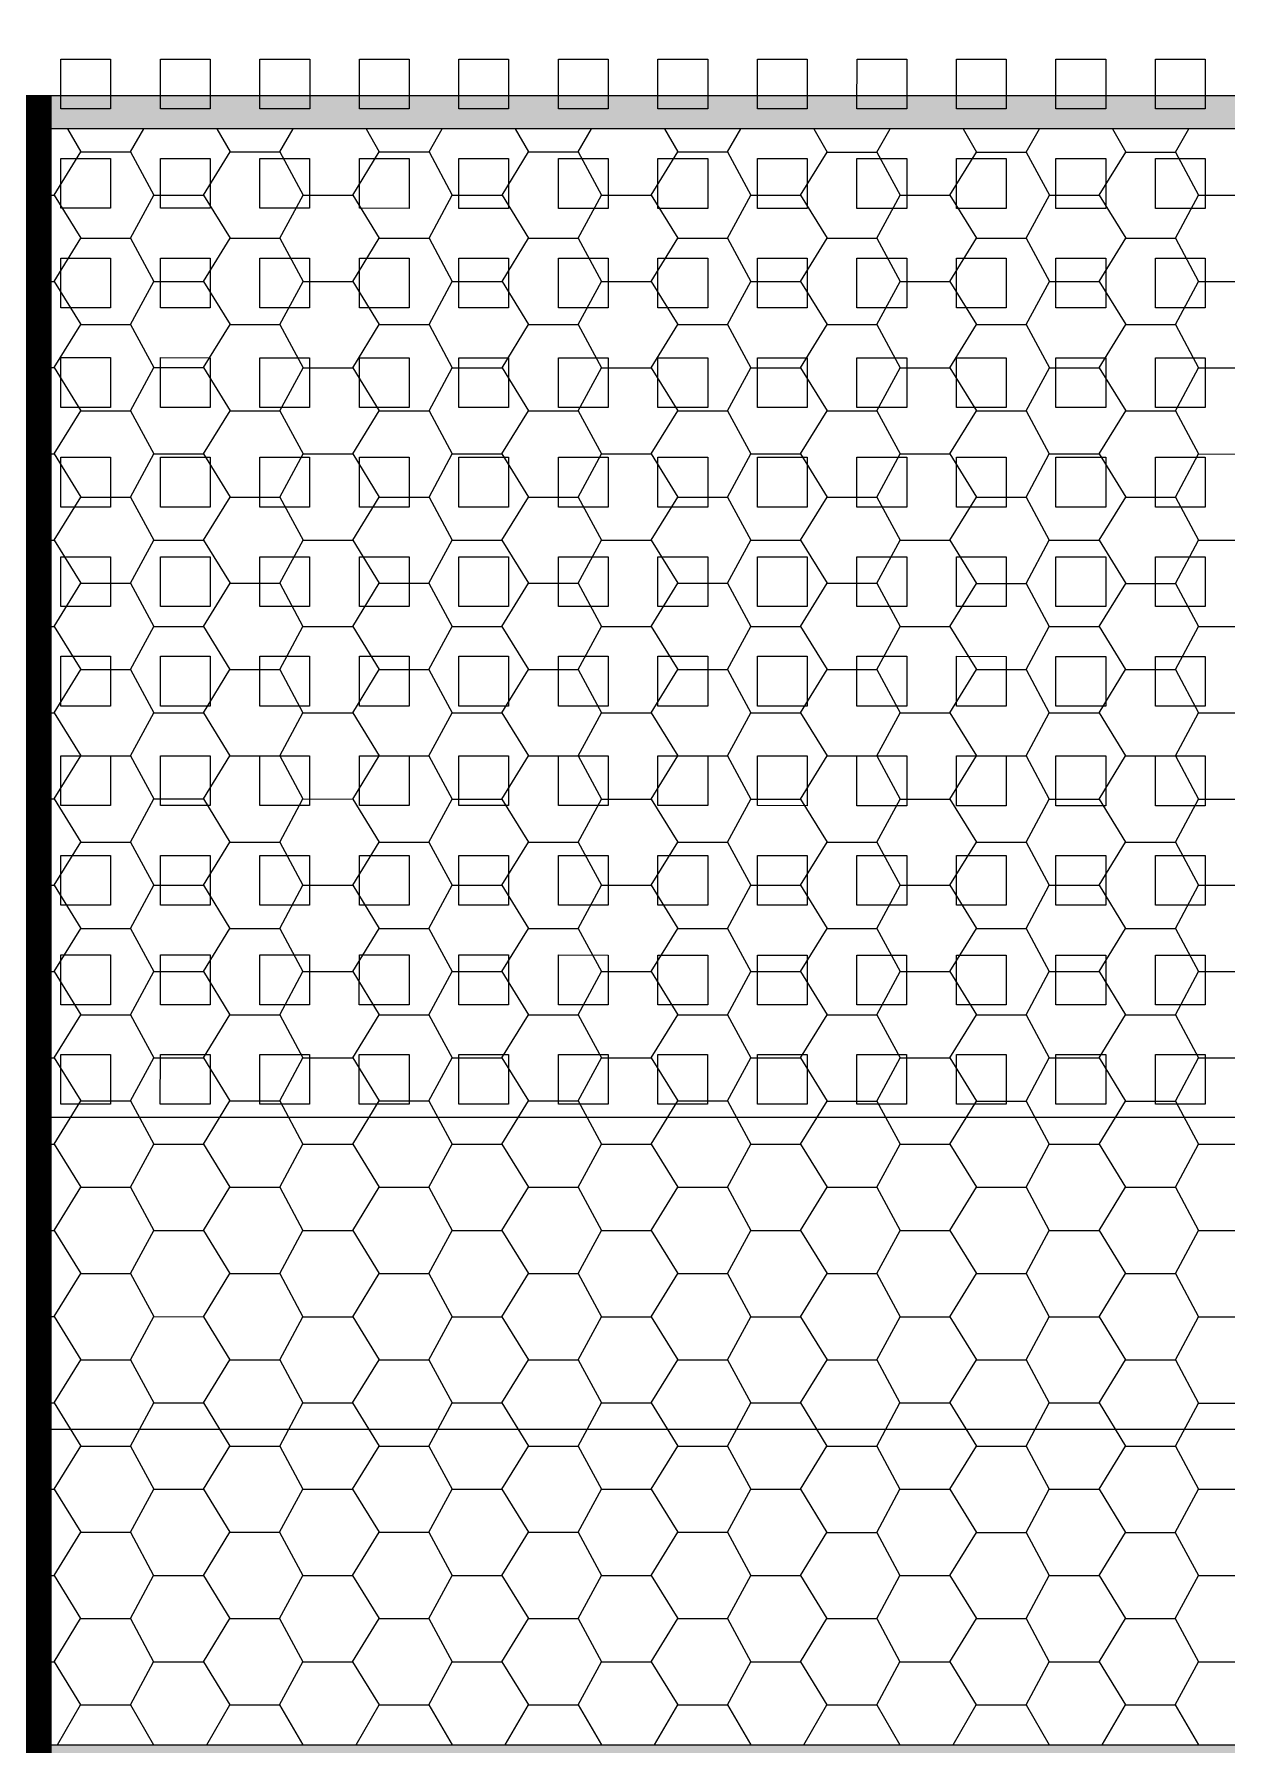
# Model space of a CAD drawing. Extents: x 3377 to 3790, y 1673 to 1846.
# Drawn here: x 3529.813 to 3531.335, y 1752.105 to 1754.286 of the extents above; entities that cross this region are included whole.
import ezdxf

# ---------------------------------------------------------------- set-up
doc = ezdxf.new("R2010")
doc.units = 0
doc.header["$LTSCALE"] = 2
doc.layers.add('PDF7_0', color=7, linetype='Continuous', true_color=0xc6c6c6)
doc.layers.add('PDF7_04-DETALHE', color=7, linetype='Continuous', true_color=0xc6c6c6)

msp = doc.modelspace()

# ---------------------------------------------------------------- linework, layer by layer
at = {"layer": 'PDF7_0', "color": 7, "lineweight": 0}
msp.add_lwpolyline([(3535.3864, 1752.8449), (3535.4118, 1752.8576, 0.281721), (3525.3159, 1759.0363, 0.281573), (3515.2191, 1752.859), (3515.2488, 1752.8463, -0.281585), (3525.3159, 1759.0067, -0.281456)], format="xyb", close=True, dxfattribs=at)
for points in [[(3535.1368, 1753.0988, 0.27384), (3525.3159, 1758.9051, 0.27384), (3515.4942, 1753.1002), (3515.8454, 1752.9055, -0.273455), (3525.3159, 1758.5073, -0.273821), (3534.7856, 1752.9042), (3534.739, 1752.9889), (3535.0902, 1753.1877), (3535.1368, 1753.0988), (3535.2129, 1752.9042), (3534.6713, 1752.9042, 0.272283), (3525.3158, 1758.4058, 0.272651), (3515.9597, 1752.9055), (3515.8454, 1752.9055), (3515.4434, 1752.9055)], [(3535.086, 1753.1158, 0.272189), (3525.3159, 1758.8713, 0.272189), (3515.545, 1753.1171), (3515.8285, 1752.9563, -0.272462), (3525.3159, 1758.5454), (3525.3159, 1758.8713), (3525.3159, 1758.5454, -0.272294), (3534.8025, 1752.955)]]:
    msp.add_lwpolyline(points, format="xyb", dxfattribs=at)
at = {"layer": 'PDF7_0', "color": 9, "lineweight": 0, "true_color": 0xc1c1c1, "const_width": 0.0423}
msp.add_lwpolyline([(3529.8136, 1754.2079), (3529.8135, 1752.1048), (3529.8134, 1750.006)], dxfattribs=at)
at = {"layer": 'PDF7_0', "color": 7, "lineweight": 0}
for points in [[(3529.7925, 1754.2079), (3529.8348, 1754.2079), (3529.8347, 1752.1048), (3529.7923, 1752.1048), (3529.7925, 1754.1655)], [(3532.0224, 1752.9044), (3528.7641, 1752.9046), (3528.7642, 1754.1656)], [(3532.0224, 1752.5066), (3528.7641, 1752.5069), (3528.7641, 1752.1049)]]:
    msp.add_lwpolyline(points, dxfattribs=at)
for points in [[(3532.0225, 1754.2077), (3532.0225, 1754.1654), (3529.8348, 1754.1655), (3529.8348, 1754.2079)], [(3529.7923, 1752.1048), (3529.8347, 1752.1048), (3529.8345, 1750.006), (3529.7922, 1750.006)], [(3529.8345, 1750.006), (3529.8347, 1752.1048)], [(3532.0223, 1752.1047), (3532.0223, 1752.0666), (3529.8347, 1752.0667), (3529.8347, 1752.1048)]]:
    msp.add_lwpolyline(points, close=True, dxfattribs=at)
at = {"layer": 'PDF7_0', "lineweight": 0}
for points in [[(3529.8559, 1754.1655), (3529.8729, 1754.1359), (3529.9363, 1754.1359), (3529.9533, 1754.1655)], [(3530.0464, 1754.1655), (3530.0633, 1754.1359), (3530.1268, 1754.1359), (3530.1437, 1754.1655)], [(3530.2368, 1754.1655), (3530.2537, 1754.1359), (3530.3172, 1754.1359), (3530.3341, 1754.1655)], [(3530.4272, 1754.1655), (3530.4441, 1754.1359), (3530.5076, 1754.1359), (3530.5245, 1754.1655)], [(3530.6176, 1754.1655), (3530.6345, 1754.1359), (3530.698, 1754.1359), (3530.7149, 1754.1655)], [(3530.808, 1754.1655), (3530.825, 1754.1358), (3530.8884, 1754.1358), (3530.9054, 1754.1655)], [(3530.9985, 1754.1655), (3531.0154, 1754.1358), (3531.0788, 1754.1358), (3531.0958, 1754.1655)], [(3531.1889, 1754.1654), (3531.2058, 1754.1358), (3531.2693, 1754.1358), (3531.2862, 1754.1654)], [(3529.839, 1754.0809), (3529.8729, 1754.1359)], [(3529.9363, 1754.1359), (3529.966, 1754.0809), (3530.0294, 1754.0809), (3530.0633, 1754.1359)], [(3530.1268, 1754.1359), (3530.1564, 1754.0809), (3530.2199, 1754.0809), (3530.2537, 1754.1359)], [(3530.3172, 1754.1359), (3530.3468, 1754.0809), (3530.4103, 1754.0809), (3530.4441, 1754.1359)], [(3530.5076, 1754.1359), (3530.5372, 1754.0809), (3530.6007, 1754.0809), (3530.6345, 1754.1359)], [(3530.698, 1754.1359), (3530.7276, 1754.0808), (3530.7911, 1754.0808), (3530.825, 1754.1358)], [(3530.8884, 1754.1358), (3530.918, 1754.0808), (3530.9815, 1754.0808), (3531.0154, 1754.1358)], [(3531.0788, 1754.1358), (3531.1085, 1754.0808), (3531.1719, 1754.0808), (3531.2058, 1754.1358)], [(3531.2693, 1754.1358), (3531.2989, 1754.0808), (3531.3624, 1754.0808), (3531.3962, 1754.1358)], [(3529.8348, 1754.0809), (3529.839, 1754.0809), (3529.8729, 1754.0259), (3529.9363, 1754.0259), (3529.966, 1754.0809)], [(3530.0294, 1754.0809), (3530.0633, 1754.0259), (3530.1268, 1754.0259), (3530.1564, 1754.0809)], [(3530.2199, 1754.0809), (3530.2537, 1754.0259), (3530.3172, 1754.0259), (3530.3468, 1754.0809)], [(3530.4103, 1754.0809), (3530.4441, 1754.0259), (3530.5076, 1754.0259), (3530.5372, 1754.0809)], [(3530.6007, 1754.0809), (3530.6345, 1754.0258), (3530.698, 1754.0258), (3530.7276, 1754.0808)], [(3530.7911, 1754.0808), (3530.825, 1754.0258), (3530.8884, 1754.0258), (3530.918, 1754.0808)], [(3530.9815, 1754.0808), (3531.0154, 1754.0258), (3531.0788, 1754.0258), (3531.1085, 1754.0808)], [(3531.1719, 1754.0808), (3531.2058, 1754.0258), (3531.2693, 1754.0258), (3531.2989, 1754.0808)], [(3529.839, 1753.9709), (3529.8729, 1754.0259)], [(3529.9363, 1754.0259), (3529.966, 1753.9709), (3530.0294, 1753.9709), (3530.0633, 1754.0259)], [(3530.1268, 1754.0259), (3530.1564, 1753.9709), (3530.2198, 1753.9709), (3530.2537, 1754.0259)], [(3530.3172, 1754.0259), (3530.3468, 1753.9709), (3530.4103, 1753.9708), (3530.4441, 1754.0259)], [(3530.5076, 1754.0259), (3530.5372, 1753.9708), (3530.6007, 1753.9708), (3530.6345, 1754.0258)], [(3530.698, 1754.0258), (3530.7276, 1753.9708), (3530.7911, 1753.9708), (3530.825, 1754.0258)], [(3530.8884, 1754.0258), (3530.918, 1753.9708), (3530.9815, 1753.9708), (3531.0154, 1754.0258)], [(3531.0788, 1754.0258), (3531.1085, 1753.9708), (3531.1719, 1753.9708), (3531.2058, 1754.0258)], [(3531.2693, 1754.0258), (3531.2989, 1753.9708), (3531.3623, 1753.9708), (3531.3962, 1754.0258)], [(3529.8348, 1753.9709), (3529.839, 1753.9709), (3529.8729, 1753.9159), (3529.9363, 1753.9159), (3529.966, 1753.9709)], [(3530.0294, 1753.9709), (3530.0633, 1753.9159), (3530.1267, 1753.9159), (3530.1564, 1753.9709)], [(3530.2198, 1753.9709), (3530.2537, 1753.9158), (3530.3172, 1753.9158), (3530.3468, 1753.9709)], [(3530.4103, 1753.9708), (3530.4441, 1753.9158), (3530.5076, 1753.9158), (3530.5372, 1753.9708)], [(3530.6007, 1753.9708), (3530.6345, 1753.9158), (3530.698, 1753.9158), (3530.7276, 1753.9708)], [(3530.7911, 1753.9708), (3530.8249, 1753.9158), (3530.8884, 1753.9158), (3530.918, 1753.9708)], [(3530.9815, 1753.9708), (3531.0154, 1753.9158), (3531.0788, 1753.9158), (3531.1085, 1753.9708)], [(3531.1719, 1753.9708), (3531.2058, 1753.9158), (3531.2693, 1753.9158), (3531.2989, 1753.9708)], [(3529.839, 1753.8609), (3529.8729, 1753.9159)], [(3529.9363, 1753.9159), (3529.9659, 1753.8609), (3530.0294, 1753.8609), (3530.0633, 1753.9159)], [(3530.1267, 1753.9159), (3530.1564, 1753.8608), (3530.2198, 1753.8608), (3530.2537, 1753.9158)], [(3530.3172, 1753.9158), (3530.3468, 1753.8608), (3530.4103, 1753.8608), (3530.4441, 1753.9158)], [(3530.5076, 1753.9158), (3530.5372, 1753.8608), (3530.6007, 1753.8608), (3530.6345, 1753.9158)], [(3530.698, 1753.9158), (3530.7276, 1753.8608), (3530.7911, 1753.8608), (3530.8249, 1753.9158)], [(3530.8884, 1753.9158), (3530.918, 1753.8608), (3530.9815, 1753.8608), (3531.0154, 1753.9158)], [(3531.0788, 1753.9158), (3531.1085, 1753.8608), (3531.1719, 1753.8608), (3531.2058, 1753.9158)], [(3531.2693, 1753.9158), (3531.2989, 1753.8608), (3531.3623, 1753.8608), (3531.3962, 1753.9158)], [(3529.8348, 1753.8609), (3529.839, 1753.8609), (3529.8729, 1753.8059), (3529.9363, 1753.8059), (3529.9659, 1753.8609)], [(3530.0294, 1753.8609), (3530.0633, 1753.8058), (3530.1267, 1753.8058), (3530.1564, 1753.8608)], [(3530.2198, 1753.8608), (3530.2537, 1753.8058), (3530.3172, 1753.8058), (3530.3468, 1753.8608)], [(3530.4103, 1753.8608), (3530.4441, 1753.8058), (3530.5076, 1753.8058), (3530.5372, 1753.8608)], [(3530.6007, 1753.8608), (3530.6345, 1753.8058), (3530.698, 1753.8058), (3530.7276, 1753.8608)], [(3530.7911, 1753.8608), (3530.8249, 1753.8058), (3530.8884, 1753.8058), (3530.918, 1753.8608)], [(3530.9815, 1753.8608), (3531.0154, 1753.8058), (3531.0788, 1753.8058), (3531.1085, 1753.8608)], [(3531.1719, 1753.8608), (3531.2058, 1753.8058), (3531.2692, 1753.8058), (3531.2989, 1753.8608)], [(3529.839, 1753.7508), (3529.8729, 1753.8059)], [(3529.9363, 1753.8059), (3529.9659, 1753.7508), (3530.0294, 1753.7508), (3530.0633, 1753.8058)], [(3530.1267, 1753.8058), (3530.1564, 1753.7508), (3530.2198, 1753.7508), (3530.2537, 1753.8058)], [(3530.3172, 1753.8058), (3530.3468, 1753.7508), (3530.4102, 1753.7508), (3530.4441, 1753.8058)], [(3530.5076, 1753.8058), (3530.5372, 1753.7508), (3530.6007, 1753.7508), (3530.6345, 1753.8058)], [(3530.698, 1753.8058), (3530.7276, 1753.7508), (3530.7911, 1753.7508), (3530.8249, 1753.8058)], [(3530.8884, 1753.8058), (3530.918, 1753.7508), (3530.9815, 1753.7508), (3531.0154, 1753.8058)], [(3531.0788, 1753.8058), (3531.1084, 1753.7508), (3531.1719, 1753.7508), (3531.2058, 1753.8058)], [(3531.2692, 1753.8058), (3531.2989, 1753.7508), (3531.3623, 1753.7507), (3531.3962, 1753.8058)], [(3529.8348, 1753.7508), (3529.839, 1753.7508), (3529.8728, 1753.6958), (3529.9363, 1753.6958), (3529.9659, 1753.7508)], [(3530.0294, 1753.7508), (3530.0633, 1753.6958), (3530.1267, 1753.6958), (3530.1564, 1753.7508)], [(3530.2198, 1753.7508), (3530.2537, 1753.6958), (3530.3172, 1753.6958), (3530.3468, 1753.7508)], [(3530.4102, 1753.7508), (3530.4441, 1753.6958), (3530.5076, 1753.6958), (3530.5372, 1753.7508)], [(3530.6007, 1753.7508), (3530.6345, 1753.6958), (3530.698, 1753.6958), (3530.7276, 1753.7508)], [(3530.7911, 1753.7508), (3530.8249, 1753.6958), (3530.8884, 1753.6958), (3530.918, 1753.7508)], [(3530.9815, 1753.7508), (3531.0153, 1753.6958), (3531.0788, 1753.6958), (3531.1084, 1753.7508)], [(3531.1719, 1753.7508), (3531.2058, 1753.6957), (3531.2692, 1753.6957), (3531.2989, 1753.7508)], [(3529.839, 1753.6408), (3529.8728, 1753.6958)], [(3529.9363, 1753.6958), (3529.9659, 1753.6408), (3530.0294, 1753.6408), (3530.0633, 1753.6958)], [(3530.1267, 1753.6958), (3530.1564, 1753.6408), (3530.2198, 1753.6408), (3530.2537, 1753.6958)], [(3530.3172, 1753.6958), (3530.3468, 1753.6408), (3530.4102, 1753.6408), (3530.4441, 1753.6958)], [(3530.5076, 1753.6958), (3530.5372, 1753.6408), (3530.6007, 1753.6408), (3530.6345, 1753.6958)], [(3530.698, 1753.6958), (3530.7276, 1753.6408), (3530.7911, 1753.6408), (3530.8249, 1753.6958)], [(3530.8884, 1753.6958), (3530.918, 1753.6408), (3530.9815, 1753.6408), (3531.0153, 1753.6958)], [(3531.0788, 1753.6958), (3531.1084, 1753.6407), (3531.1719, 1753.6407), (3531.2058, 1753.6957)], [(3531.2692, 1753.6957), (3531.2989, 1753.6407), (3531.3623, 1753.6407), (3531.3962, 1753.6957)], [(3529.8348, 1753.6408), (3529.839, 1753.6408), (3529.8728, 1753.5858), (3529.9363, 1753.5858), (3529.9659, 1753.6408)], [(3530.0294, 1753.6408), (3530.0633, 1753.5858), (3530.1267, 1753.5858), (3530.1564, 1753.6408)], [(3530.2198, 1753.6408), (3530.2537, 1753.5858), (3530.3171, 1753.5858), (3530.3468, 1753.6408)], [(3530.4102, 1753.6408), (3530.4441, 1753.5858), (3530.5076, 1753.5858), (3530.5372, 1753.6408)], [(3530.6007, 1753.6408), (3530.6345, 1753.5858), (3530.698, 1753.5858), (3530.7276, 1753.6408)], [(3530.7911, 1753.6408), (3530.8249, 1753.5858), (3530.8884, 1753.5858), (3530.918, 1753.6408)], [(3530.9815, 1753.6408), (3531.0153, 1753.5857), (3531.0788, 1753.5857), (3531.1084, 1753.6407)], [(3531.1719, 1753.6407), (3531.2058, 1753.5857), (3531.2692, 1753.5857), (3531.2989, 1753.6407)], [(3529.839, 1753.5308), (3529.8728, 1753.5858)], [(3529.9363, 1753.5858), (3529.9659, 1753.5308), (3530.0294, 1753.5308), (3530.0633, 1753.5858)], [(3530.1267, 1753.5858), (3530.1563, 1753.5308), (3530.2198, 1753.5308), (3530.2537, 1753.5858)], [(3530.3171, 1753.5858), (3530.3468, 1753.5308), (3530.4102, 1753.5308), (3530.4441, 1753.5858)], [(3530.5076, 1753.5858), (3530.5372, 1753.5308), (3530.6006, 1753.5308), (3530.6345, 1753.5858)], [(3530.698, 1753.5858), (3530.7276, 1753.5308), (3530.7911, 1753.5307), (3530.8249, 1753.5858)], [(3530.8884, 1753.5858), (3530.918, 1753.5307), (3530.9815, 1753.5307), (3531.0153, 1753.5857)], [(3531.0788, 1753.5857), (3531.1084, 1753.5307), (3531.1719, 1753.5307), (3531.2058, 1753.5857)], [(3531.2692, 1753.5857), (3531.2988, 1753.5307), (3531.3623, 1753.5307), (3531.3962, 1753.5857)], [(3529.8348, 1753.5308), (3529.839, 1753.5308), (3529.8728, 1753.4758), (3529.9363, 1753.4758), (3529.9659, 1753.5308)], [(3530.0294, 1753.5308), (3530.0632, 1753.4758), (3530.1267, 1753.4758), (3530.1563, 1753.5308)], [(3530.2198, 1753.5308), (3530.2537, 1753.4758), (3530.3171, 1753.4758), (3530.3468, 1753.5308)], [(3530.4102, 1753.5308), (3530.4441, 1753.4758), (3530.5076, 1753.4758), (3530.5372, 1753.5308)], [(3530.6006, 1753.5308), (3530.6345, 1753.4757), (3530.698, 1753.4757), (3530.7276, 1753.5308)], [(3530.7911, 1753.5307), (3530.8249, 1753.4757), (3530.8884, 1753.4757), (3530.918, 1753.5307)], [(3530.9815, 1753.5307), (3531.0153, 1753.4757), (3531.0788, 1753.4757), (3531.1084, 1753.5307)], [(3531.1719, 1753.5307), (3531.2057, 1753.4757), (3531.2692, 1753.4757), (3531.2988, 1753.5307)], [(3529.839, 1753.4208), (3529.8728, 1753.4758)], [(3529.9363, 1753.4758), (3529.9659, 1753.4208), (3530.0294, 1753.4208), (3530.0632, 1753.4758)], [(3530.1267, 1753.4758), (3530.1563, 1753.4208), (3530.2198, 1753.4208), (3530.2537, 1753.4758)], [(3530.3171, 1753.4758), (3530.3468, 1753.4208), (3530.4102, 1753.4208), (3530.4441, 1753.4758)], [(3530.5076, 1753.4758), (3530.5372, 1753.4207), (3530.6006, 1753.4207), (3530.6345, 1753.4757)], [(3530.698, 1753.4757), (3530.7276, 1753.4207), (3530.7911, 1753.4207), (3530.8249, 1753.4757)], [(3530.8884, 1753.4757), (3530.918, 1753.4207), (3530.9815, 1753.4207), (3531.0153, 1753.4757)], [(3531.0788, 1753.4757), (3531.1084, 1753.4207), (3531.1719, 1753.4207), (3531.2057, 1753.4757)], [(3531.2692, 1753.4757), (3531.2988, 1753.4207), (3531.3623, 1753.4207), (3531.3962, 1753.4757)], [(3529.8347, 1753.4208), (3529.839, 1753.4208), (3529.8728, 1753.3658), (3529.9363, 1753.3658), (3529.9659, 1753.4208)], [(3530.0294, 1753.4208), (3530.0632, 1753.3658), (3530.1267, 1753.3658), (3530.1563, 1753.4208)], [(3530.2198, 1753.4208), (3530.2537, 1753.3658), (3530.3171, 1753.3658), (3530.3468, 1753.4208)], [(3530.4102, 1753.4208), (3530.4441, 1753.3657), (3530.5075, 1753.3657), (3530.5372, 1753.4207)], [(3530.6006, 1753.4207), (3530.6345, 1753.3657), (3530.698, 1753.3657), (3530.7276, 1753.4207)], [(3530.7911, 1753.4207), (3530.8249, 1753.3657), (3530.8884, 1753.3657), (3530.918, 1753.4207)], [(3530.9815, 1753.4207), (3531.0153, 1753.3657), (3531.0788, 1753.3657), (3531.1084, 1753.4207)], [(3531.1719, 1753.4207), (3531.2057, 1753.3657), (3531.2692, 1753.3657), (3531.2988, 1753.4207)], [(3529.839, 1753.3108), (3529.8728, 1753.3658)], [(3529.9363, 1753.3658), (3529.9659, 1753.3108), (3530.0294, 1753.3108), (3530.0632, 1753.3658)], [(3530.1267, 1753.3658), (3530.1563, 1753.3108), (3530.2198, 1753.3107), (3530.2537, 1753.3658)], [(3530.3171, 1753.3658), (3530.3467, 1753.3107), (3530.4102, 1753.3107), (3530.4441, 1753.3657)], [(3530.5075, 1753.3657), (3530.5372, 1753.3107), (3530.6006, 1753.3107), (3530.6345, 1753.3657)], [(3530.698, 1753.3657), (3530.7276, 1753.3107), (3530.7911, 1753.3107), (3530.8249, 1753.3657)], [(3530.8884, 1753.3657), (3530.918, 1753.3107), (3530.9815, 1753.3107), (3531.0153, 1753.3657)], [(3531.0788, 1753.3657), (3531.1084, 1753.3107), (3531.1719, 1753.3107), (3531.2057, 1753.3657)], [(3531.2692, 1753.3657), (3531.2988, 1753.3107), (3531.3623, 1753.3107), (3531.3962, 1753.3657)], [(3529.8347, 1753.3108), (3529.839, 1753.3108), (3529.8728, 1753.2558), (3529.9363, 1753.2558), (3529.9659, 1753.3108)], [(3530.0294, 1753.3108), (3530.0632, 1753.2557), (3530.1267, 1753.2557), (3530.1563, 1753.3108)], [(3530.2198, 1753.3107), (3530.2536, 1753.2557), (3530.3171, 1753.2557), (3530.3467, 1753.3107)], [(3530.4102, 1753.3107), (3530.4441, 1753.2557), (3530.5075, 1753.2557), (3530.5372, 1753.3107)], [(3530.6006, 1753.3107), (3530.6345, 1753.2557), (3530.698, 1753.2557), (3530.7276, 1753.3107)], [(3530.7911, 1753.3107), (3530.8249, 1753.2557), (3530.8884, 1753.2557), (3530.918, 1753.3107)], [(3530.9815, 1753.3107), (3531.0153, 1753.2557), (3531.0788, 1753.2557), (3531.1084, 1753.3107)], [(3531.1719, 1753.3107), (3531.2057, 1753.2557), (3531.2692, 1753.2557), (3531.2988, 1753.3107)], [(3529.839, 1753.2008), (3529.8728, 1753.2558)], [(3529.9363, 1753.2558), (3529.9659, 1753.2007), (3530.0294, 1753.2007), (3530.0632, 1753.2557)], [(3530.1267, 1753.2557), (3530.1563, 1753.2007), (3530.2198, 1753.2007), (3530.2536, 1753.2557)], [(3530.3171, 1753.2557), (3530.3467, 1753.2007), (3530.4102, 1753.2007), (3530.4441, 1753.2557)], [(3530.5075, 1753.2557), (3530.5372, 1753.2007), (3530.6006, 1753.2007), (3530.6345, 1753.2557)], [(3530.698, 1753.2557), (3530.7276, 1753.2007), (3530.791, 1753.2007), (3530.8249, 1753.2557)], [(3530.8884, 1753.2557), (3530.918, 1753.2007), (3530.9815, 1753.2007), (3531.0153, 1753.2557)], [(3531.0788, 1753.2557), (3531.1084, 1753.2007), (3531.1719, 1753.2007), (3531.2057, 1753.2557)], [(3531.2692, 1753.2557), (3531.2988, 1753.2007), (3531.3623, 1753.2007), (3531.3962, 1753.2557)], [(3529.8347, 1753.2008), (3529.839, 1753.2008), (3529.8728, 1753.1457), (3529.9363, 1753.1457), (3529.9659, 1753.2007)], [(3530.0294, 1753.2007), (3530.0632, 1753.1457), (3530.1267, 1753.1457), (3530.1563, 1753.2007)], [(3530.2198, 1753.2007), (3530.2536, 1753.1457), (3530.3171, 1753.1457), (3530.3467, 1753.2007)], [(3530.4102, 1753.2007), (3530.4441, 1753.1457), (3530.5075, 1753.1457), (3530.5372, 1753.2007)], [(3530.6006, 1753.2007), (3530.6345, 1753.1457), (3530.6979, 1753.1457), (3530.7276, 1753.2007)], [(3530.791, 1753.2007), (3530.8249, 1753.1457), (3530.8884, 1753.1457), (3530.918, 1753.2007)], [(3530.9815, 1753.2007), (3531.0153, 1753.1457), (3531.0788, 1753.1457), (3531.1084, 1753.2007)], [(3531.1719, 1753.2007), (3531.2057, 1753.1457), (3531.2692, 1753.1457), (3531.2988, 1753.2007)], [(3529.839, 1753.0907), (3529.8728, 1753.1457)], [(3529.9363, 1753.1457), (3529.9659, 1753.0907), (3530.0294, 1753.0907), (3530.0632, 1753.1457)], [(3530.1267, 1753.1457), (3530.1563, 1753.0907), (3530.2198, 1753.0907), (3530.2536, 1753.1457)], [(3530.3171, 1753.1457), (3530.3467, 1753.0907), (3530.4102, 1753.0907), (3530.4441, 1753.1457)], [(3530.5075, 1753.1457), (3530.5371, 1753.0907), (3530.6006, 1753.0907), (3530.6345, 1753.1457)], [(3530.6979, 1753.1457), (3530.7276, 1753.0907), (3530.791, 1753.0907), (3530.8249, 1753.1457)], [(3530.8884, 1753.1457), (3530.918, 1753.0907), (3530.9815, 1753.0907), (3531.0153, 1753.1457)], [(3531.0788, 1753.1457), (3531.1084, 1753.0907), (3531.1719, 1753.0906), (3531.2057, 1753.1457)], [(3531.2692, 1753.1457), (3531.2988, 1753.0906), (3531.3623, 1753.0906), (3531.3961, 1753.1456)], [(3529.8347, 1753.0907), (3529.839, 1753.0907), (3529.8728, 1753.0357), (3529.9363, 1753.0357), (3529.9659, 1753.0907)], [(3530.0294, 1753.0907), (3530.0632, 1753.0357), (3530.1267, 1753.0357), (3530.1563, 1753.0907)], [(3530.2198, 1753.0907), (3530.2536, 1753.0357), (3530.3171, 1753.0357), (3530.3467, 1753.0907)], [(3530.4102, 1753.0907), (3530.4441, 1753.0357), (3530.5075, 1753.0357), (3530.5371, 1753.0907)], [(3530.6006, 1753.0907), (3530.6345, 1753.0357), (3530.6979, 1753.0357), (3530.7276, 1753.0907)], [(3530.791, 1753.0907), (3530.8249, 1753.0357), (3530.8884, 1753.0357), (3530.918, 1753.0907)], [(3530.9815, 1753.0907), (3531.0153, 1753.0356), (3531.0788, 1753.0356), (3531.1084, 1753.0907)], [(3531.1719, 1753.0906), (3531.2057, 1753.0356), (3531.2692, 1753.0356), (3531.2988, 1753.0906)], [(3529.8389, 1752.9807), (3529.8728, 1753.0357)], [(3529.9363, 1753.0357), (3529.9659, 1752.9807), (3530.0294, 1752.9807), (3530.0632, 1753.0357)], [(3530.1267, 1753.0357), (3530.1563, 1752.9807), (3530.2198, 1752.9807), (3530.2536, 1753.0357)], [(3530.3171, 1753.0357), (3530.3467, 1752.9807), (3530.4102, 1752.9807), (3530.4441, 1753.0357)], [(3530.5075, 1753.0357), (3530.5371, 1752.9807), (3530.6006, 1752.9807), (3530.6345, 1753.0357)], [(3530.6979, 1753.0357), (3530.7276, 1752.9807), (3530.791, 1752.9807), (3530.8249, 1753.0357)], [(3530.8884, 1753.0357), (3530.918, 1752.9806), (3530.9814, 1752.9806), (3531.0153, 1753.0356)], [(3531.0788, 1753.0356), (3531.1084, 1752.9806), (3531.1719, 1752.9806), (3531.2057, 1753.0356)], [(3531.2692, 1753.0356), (3531.2988, 1752.9806), (3531.3623, 1752.9806), (3531.3961, 1753.0356)], [(3529.8347, 1752.9807), (3529.8389, 1752.9807), (3529.8728, 1752.9257), (3529.9363, 1752.9257), (3529.9659, 1752.9807)], [(3530.0294, 1752.9807), (3530.0632, 1752.9257), (3530.1267, 1752.9257), (3530.1563, 1752.9807)], [(3530.2198, 1752.9807), (3530.2536, 1752.9257), (3530.3171, 1752.9257), (3530.3467, 1752.9807)], [(3530.4102, 1752.9807), (3530.444, 1752.9257), (3530.5075, 1752.9257), (3530.5371, 1752.9807)], [(3530.6006, 1752.9807), (3530.6345, 1752.9257), (3530.6979, 1752.9257), (3530.7276, 1752.9807)], [(3530.791, 1752.9807), (3530.8249, 1752.9256), (3530.8884, 1752.9256), (3530.918, 1752.9806)], [(3530.9814, 1752.9806), (3531.0153, 1752.9256), (3531.0788, 1752.9256), (3531.1084, 1752.9806)], [(3531.1719, 1752.9806), (3531.2057, 1752.9256), (3531.2692, 1752.9256), (3531.2988, 1752.9806)], [(3529.8389, 1752.8707), (3529.8728, 1752.9257)], [(3529.9363, 1752.9257), (3529.9659, 1752.8707), (3530.0294, 1752.8707), (3530.0632, 1752.9257)], [(3530.1267, 1752.9257), (3530.1563, 1752.8707), (3530.2198, 1752.8707), (3530.2536, 1752.9257)], [(3530.3171, 1752.9257), (3530.3467, 1752.8707), (3530.4102, 1752.8707), (3530.444, 1752.9257)], [(3530.5075, 1752.9257), (3530.5371, 1752.8707), (3530.6006, 1752.8706), (3530.6345, 1752.9257)], [(3530.6979, 1752.9257), (3530.7276, 1752.8706), (3530.791, 1752.8706), (3530.8249, 1752.9256)], [(3530.8884, 1752.9256), (3530.918, 1752.8706), (3530.9814, 1752.8706), (3531.0153, 1752.9256)], [(3531.0788, 1752.9256), (3531.1084, 1752.8706), (3531.1719, 1752.8706), (3531.2057, 1752.9256)], [(3531.2692, 1752.9256), (3531.2988, 1752.8706), (3531.3623, 1752.8706), (3531.3961, 1752.9256)], [(3529.8347, 1752.8707), (3529.8389, 1752.8707), (3529.8728, 1752.8157), (3529.9363, 1752.8157), (3529.9659, 1752.8707)], [(3530.0294, 1752.8707), (3530.0632, 1752.8157), (3530.1267, 1752.8157), (3530.1563, 1752.8707)], [(3530.2198, 1752.8707), (3530.2536, 1752.8157), (3530.3171, 1752.8157), (3530.3467, 1752.8707)], [(3530.4102, 1752.8707), (3530.444, 1752.8156), (3530.5075, 1752.8156), (3530.5371, 1752.8707)], [(3530.6006, 1752.8706), (3530.6345, 1752.8156), (3530.6979, 1752.8156), (3530.7276, 1752.8706)], [(3530.791, 1752.8706), (3530.8249, 1752.8156), (3530.8883, 1752.8156), (3530.918, 1752.8706)], [(3530.9814, 1752.8706), (3531.0153, 1752.8156), (3531.0788, 1752.8156), (3531.1084, 1752.8706)], [(3531.1719, 1752.8706), (3531.2057, 1752.8156), (3531.2692, 1752.8156), (3531.2988, 1752.8706)], [(3529.8389, 1752.7607), (3529.8728, 1752.8157)], [(3529.9363, 1752.8157), (3529.9659, 1752.7607), (3530.0293, 1752.7607), (3530.0632, 1752.8157)], [(3530.1267, 1752.8157), (3530.1563, 1752.7607), (3530.2198, 1752.7607), (3530.2536, 1752.8157)], [(3530.3171, 1752.8157), (3530.3467, 1752.7606), (3530.4102, 1752.7606), (3530.444, 1752.8156)], [(3530.5075, 1752.8156), (3530.5371, 1752.7606), (3530.6006, 1752.7606), (3530.6345, 1752.8156)], [(3530.6979, 1752.8156), (3530.7275, 1752.7606), (3530.791, 1752.7606), (3530.8249, 1752.8156)], [(3530.8883, 1752.8156), (3530.918, 1752.7606), (3530.9814, 1752.7606), (3531.0153, 1752.8156)], [(3531.0788, 1752.8156), (3531.1084, 1752.7606), (3531.1718, 1752.7606), (3531.2057, 1752.8156)], [(3531.2692, 1752.8156), (3531.2988, 1752.7606), (3531.3623, 1752.7606), (3531.3961, 1752.8156)], [(3529.8347, 1752.7607), (3529.8389, 1752.7607), (3529.8728, 1752.7057), (3529.9363, 1752.7057), (3529.9659, 1752.7607)], [(3530.0293, 1752.7607), (3530.0632, 1752.7057), (3530.1267, 1752.7057), (3530.1563, 1752.7607)], [(3530.2198, 1752.7607), (3530.2536, 1752.7056), (3530.3171, 1752.7056), (3530.3467, 1752.7606)], [(3530.4102, 1752.7606), (3530.444, 1752.7056), (3530.5075, 1752.7056), (3530.5371, 1752.7606)], [(3530.6006, 1752.7606), (3530.6344, 1752.7056), (3530.6979, 1752.7056), (3530.7275, 1752.7606)], [(3530.791, 1752.7606), (3530.8249, 1752.7056), (3530.8883, 1752.7056), (3530.918, 1752.7606)], [(3530.9814, 1752.7606), (3531.0153, 1752.7056), (3531.0788, 1752.7056), (3531.1084, 1752.7606)], [(3531.1718, 1752.7606), (3531.2057, 1752.7056), (3531.2692, 1752.7056), (3531.2988, 1752.7606)], [(3529.8389, 1752.6507), (3529.8728, 1752.7057)], [(3529.9363, 1752.7057), (3529.9659, 1752.6507), (3530.0293, 1752.6506), (3530.0632, 1752.7057)], [(3530.1267, 1752.7057), (3530.1563, 1752.6506), (3530.2198, 1752.6506), (3530.2536, 1752.7056)], [(3530.3171, 1752.7056), (3530.3467, 1752.6506), (3530.4102, 1752.6506), (3530.444, 1752.7056)], [(3530.5075, 1752.7056), (3530.5371, 1752.6506), (3530.6006, 1752.6506), (3530.6344, 1752.7056)], [(3530.6979, 1752.7056), (3530.7275, 1752.6506), (3530.791, 1752.6506), (3530.8249, 1752.7056)], [(3530.8883, 1752.7056), (3530.918, 1752.6506), (3530.9814, 1752.6506), (3531.0153, 1752.7056)], [(3531.0788, 1752.7056), (3531.1084, 1752.6506), (3531.1718, 1752.6506), (3531.2057, 1752.7056)], [(3531.2692, 1752.7056), (3531.2988, 1752.6506), (3531.3623, 1752.6506), (3531.3961, 1752.7056)], [(3529.8347, 1752.6507), (3529.8389, 1752.6507), (3529.8728, 1752.5956), (3529.9362, 1752.5956), (3529.9659, 1752.6507)], [(3530.0293, 1752.6506), (3530.0632, 1752.5956), (3530.1267, 1752.5956), (3530.1563, 1752.6506)], [(3530.2198, 1752.6506), (3530.2536, 1752.5956), (3530.3171, 1752.5956), (3530.3467, 1752.6506)], [(3530.4102, 1752.6506), (3530.444, 1752.5956), (3530.5075, 1752.5956), (3530.5371, 1752.6506)], [(3530.6006, 1752.6506), (3530.6344, 1752.5956), (3530.6979, 1752.5956), (3530.7275, 1752.6506)], [(3530.791, 1752.6506), (3530.8249, 1752.5956), (3530.8883, 1752.5956), (3530.918, 1752.6506)], [(3530.9814, 1752.6506), (3531.0153, 1752.5956), (3531.0787, 1752.5956), (3531.1084, 1752.6506)], [(3531.1718, 1752.6506), (3531.2057, 1752.5956), (3531.2692, 1752.5956), (3531.2988, 1752.6506)], [(3529.8389, 1752.5406), (3529.8728, 1752.5956)], [(3529.9362, 1752.5956), (3529.9659, 1752.5406), (3530.0293, 1752.5406), (3530.0632, 1752.5956)], [(3530.1267, 1752.5956), (3530.1563, 1752.5406), (3530.2197, 1752.5406), (3530.2536, 1752.5956)], [(3530.3171, 1752.5956), (3530.3467, 1752.5406), (3530.4102, 1752.5406), (3530.444, 1752.5956)], [(3530.5075, 1752.5956), (3530.5371, 1752.5406), (3530.6006, 1752.5406), (3530.6344, 1752.5956)], [(3530.6979, 1752.5956), (3530.7275, 1752.5406), (3530.791, 1752.5406), (3530.8249, 1752.5956)], [(3530.8883, 1752.5956), (3530.9179, 1752.5406), (3530.9814, 1752.5406), (3531.0153, 1752.5956)], [(3531.0787, 1752.5956), (3531.1084, 1752.5406), (3531.1718, 1752.5406), (3531.2057, 1752.5956)], [(3531.2692, 1752.5956), (3531.2988, 1752.5405), (3531.3623, 1752.5405), (3531.3961, 1752.5955)], [(3529.8347, 1752.5406), (3529.8389, 1752.5406), (3529.8728, 1752.4856), (3529.9362, 1752.4856), (3529.9659, 1752.5406)], [(3530.0293, 1752.5406), (3530.0632, 1752.4856), (3530.1267, 1752.4856), (3530.1563, 1752.5406)], [(3530.2197, 1752.5406), (3530.2536, 1752.4856), (3530.3171, 1752.4856), (3530.3467, 1752.5406)], [(3530.4102, 1752.5406), (3530.444, 1752.4856), (3530.5075, 1752.4856), (3530.5371, 1752.5406)], [(3530.6006, 1752.5406), (3530.6344, 1752.4856), (3530.6979, 1752.4856), (3530.7275, 1752.5406)], [(3530.791, 1752.5406), (3530.8248, 1752.4856), (3530.8883, 1752.4856), (3530.9179, 1752.5406)], [(3530.9814, 1752.5406), (3531.0153, 1752.4856), (3531.0787, 1752.4856), (3531.1084, 1752.5406)], [(3531.1718, 1752.5406), (3531.2057, 1752.4855), (3531.2692, 1752.4855), (3531.2988, 1752.5405)], [(3529.8389, 1752.4306), (3529.8728, 1752.4856)], [(3529.9362, 1752.4856), (3529.9659, 1752.4306), (3530.0293, 1752.4306), (3530.0632, 1752.4856)], [(3530.1267, 1752.4856), (3530.1563, 1752.4306), (3530.2197, 1752.4306), (3530.2536, 1752.4856)], [(3530.3171, 1752.4856), (3530.3467, 1752.4306), (3530.4102, 1752.4306), (3530.444, 1752.4856)], [(3530.5075, 1752.4856), (3530.5371, 1752.4306), (3530.6006, 1752.4306), (3530.6344, 1752.4856)], [(3530.6979, 1752.4856), (3530.7275, 1752.4306), (3530.791, 1752.4306), (3530.8248, 1752.4856)], [(3530.8883, 1752.4856), (3530.9179, 1752.4306), (3530.9814, 1752.4305), (3531.0153, 1752.4856)], [(3531.0787, 1752.4856), (3531.1084, 1752.4305), (3531.1718, 1752.4305), (3531.2057, 1752.4855)], [(3531.2692, 1752.4855), (3531.2988, 1752.4305), (3531.3622, 1752.4305), (3531.3961, 1752.4855)], [(3529.8347, 1752.4306), (3529.8389, 1752.4306), (3529.8728, 1752.3756), (3529.9362, 1752.3756), (3529.9659, 1752.4306)], [(3530.0293, 1752.4306), (3530.0632, 1752.3756), (3530.1266, 1752.3756), (3530.1563, 1752.4306)], [(3530.2197, 1752.4306), (3530.2536, 1752.3756), (3530.3171, 1752.3756), (3530.3467, 1752.4306)], [(3530.4102, 1752.4306), (3530.444, 1752.3756), (3530.5075, 1752.3756), (3530.5371, 1752.4306)], [(3530.6006, 1752.4306), (3530.6344, 1752.3756), (3530.6979, 1752.3756), (3530.7275, 1752.4306)], [(3530.791, 1752.4306), (3530.8248, 1752.3755), (3530.8883, 1752.3755), (3530.9179, 1752.4306)], [(3530.9814, 1752.4305), (3531.0153, 1752.3755), (3531.0787, 1752.3755), (3531.1084, 1752.4305)], [(3531.1718, 1752.4305), (3531.2057, 1752.3755), (3531.2691, 1752.3755), (3531.2988, 1752.4305)], [(3529.8389, 1752.3206), (3529.8728, 1752.3756)], [(3529.9362, 1752.3756), (3529.9658, 1752.3206), (3530.0293, 1752.3206), (3530.0632, 1752.3756)], [(3530.1266, 1752.3756), (3530.1563, 1752.3206), (3530.2197, 1752.3206), (3530.2536, 1752.3756)], [(3530.3171, 1752.3756), (3530.3467, 1752.3206), (3530.4102, 1752.3206), (3530.444, 1752.3756)], [(3530.5075, 1752.3756), (3530.5371, 1752.3206), (3530.6006, 1752.3206), (3530.6344, 1752.3756)], [(3530.6979, 1752.3756), (3530.7275, 1752.3205), (3530.791, 1752.3205), (3530.8248, 1752.3755)], [(3530.8883, 1752.3755), (3530.9179, 1752.3205), (3530.9814, 1752.3205), (3531.0153, 1752.3755)], [(3531.0787, 1752.3755), (3531.1083, 1752.3205), (3531.1718, 1752.3205), (3531.2057, 1752.3755)], [(3531.2691, 1752.3755), (3531.2988, 1752.3205), (3531.3622, 1752.3205), (3531.3961, 1752.3755)], [(3529.8347, 1752.3206), (3529.8389, 1752.3206), (3529.8727, 1752.2656), (3529.9362, 1752.2656), (3529.9658, 1752.3206)], [(3530.0293, 1752.3206), (3530.0632, 1752.2656), (3530.1266, 1752.2656), (3530.1563, 1752.3206)], [(3530.2197, 1752.3206), (3530.2536, 1752.2656), (3530.3171, 1752.2656), (3530.3467, 1752.3206)], [(3530.4102, 1752.3206), (3530.444, 1752.2656), (3530.5075, 1752.2656), (3530.5371, 1752.3206)], [(3530.6006, 1752.3206), (3530.6344, 1752.2655), (3530.6979, 1752.2655), (3530.7275, 1752.3205)], [(3530.791, 1752.3205), (3530.8248, 1752.2655), (3530.8883, 1752.2655), (3530.9179, 1752.3205)], [(3530.9814, 1752.3205), (3531.0153, 1752.2655), (3531.0787, 1752.2655), (3531.1083, 1752.3205)], [(3531.1718, 1752.3205), (3531.2057, 1752.2655), (3531.2691, 1752.2655), (3531.2988, 1752.3205)], [(3529.8389, 1752.2106), (3529.8727, 1752.2656)], [(3529.9362, 1752.2656), (3529.9658, 1752.2106), (3530.0293, 1752.2106), (3530.0632, 1752.2656)], [(3530.1266, 1752.2656), (3530.1563, 1752.2106), (3530.2197, 1752.2106), (3530.2536, 1752.2656)], [(3530.3171, 1752.2656), (3530.3467, 1752.2106), (3530.4101, 1752.2105), (3530.444, 1752.2656)], [(3530.5075, 1752.2656), (3530.5371, 1752.2105), (3530.6006, 1752.2105), (3530.6344, 1752.2655)], [(3530.6979, 1752.2655), (3530.7275, 1752.2105), (3530.791, 1752.2105), (3530.8248, 1752.2655)], [(3530.8883, 1752.2655), (3530.9179, 1752.2105), (3530.9814, 1752.2105), (3531.0153, 1752.2655)], [(3531.0787, 1752.2655), (3531.1083, 1752.2105), (3531.1718, 1752.2105), (3531.2057, 1752.2655)], [(3531.2691, 1752.2655), (3531.2988, 1752.2105), (3531.3622, 1752.2105), (3531.3961, 1752.2655)], [(3529.8347, 1752.2106), (3529.8389, 1752.2106), (3529.8727, 1752.1556), (3529.9362, 1752.1556), (3529.9658, 1752.1048)], [(3529.9362, 1752.1556), (3529.9658, 1752.2106)], [(3530.0293, 1752.2106), (3530.0632, 1752.1556), (3530.1266, 1752.1556), (3530.1562, 1752.1048)], [(3530.1266, 1752.1556), (3530.1563, 1752.2106)], [(3530.2197, 1752.2106), (3530.2536, 1752.1555), (3530.317, 1752.1555), (3530.3467, 1752.1048)], [(3530.317, 1752.1555), (3530.3467, 1752.2106)], [(3530.4101, 1752.2105), (3530.444, 1752.1555), (3530.5075, 1752.1555), (3530.5371, 1752.1048)], [(3530.5075, 1752.1555), (3530.5371, 1752.2105)], [(3530.6006, 1752.2105), (3530.6344, 1752.1555), (3530.6979, 1752.1555), (3530.7275, 1752.1047)], [(3530.6979, 1752.1555), (3530.7275, 1752.2105)], [(3530.791, 1752.2105), (3530.8248, 1752.1555), (3530.8883, 1752.1555), (3530.9179, 1752.1047)], [(3530.8883, 1752.1555), (3530.9179, 1752.2105)], [(3530.9814, 1752.2105), (3531.0152, 1752.1555), (3531.0787, 1752.1555), (3531.1083, 1752.1047)], [(3531.0787, 1752.1555), (3531.1083, 1752.2105)], [(3531.1718, 1752.2105), (3531.2057, 1752.1555), (3531.2691, 1752.1555), (3531.2988, 1752.1047)], [(3531.2691, 1752.1555), (3531.2988, 1752.2105)], [(3529.8431, 1752.1048), (3529.8727, 1752.1556)], [(3530.0335, 1752.1048), (3530.0632, 1752.1556)], [(3530.224, 1752.1048), (3530.2536, 1752.1555)], [(3530.4144, 1752.1048), (3530.444, 1752.1555)], [(3530.6048, 1752.1047), (3530.6344, 1752.1555)], [(3530.7952, 1752.1047), (3530.8248, 1752.1555)], [(3530.9856, 1752.1047), (3531.0152, 1752.1555)], [(3531.176, 1752.1047), (3531.2057, 1752.1555)]]:
    msp.add_lwpolyline(points, dxfattribs=at)
at = {"layer": 'PDF7_0', "color": 9, "true_color": 0xc1c1c1, "transparency": 33554559}
for points in [[(3532.0225, 1754.2077), (3529.8348, 1754.2079), (3532.0225, 1754.1654)], [(3529.8348, 1754.2079), (3532.0225, 1754.1654), (3529.8348, 1754.1655)], [(3532.0223, 1752.1047), (3529.8347, 1752.1048), (3532.0223, 1752.0666)], [(3529.8347, 1752.1048), (3532.0223, 1752.0666), (3529.8347, 1752.0667)]]:
    msp.add_solid(points, dxfattribs=at)
at = {"layer": 'PDF7_04-DETALHE', "lineweight": 0}
for points in [[(3529.911, 1754.2544), (3529.911, 1754.1909), (3529.8475, 1754.1909), (3529.8475, 1754.2544)], [(3530.0379, 1754.2544), (3530.0379, 1754.1909), (3529.9744, 1754.1909), (3529.9744, 1754.2544)], [(3530.1649, 1754.2544), (3530.1649, 1754.1909), (3530.1014, 1754.1909), (3530.1014, 1754.2544)], [(3530.2918, 1754.2544), (3530.2918, 1754.1909), (3530.2283, 1754.1909), (3530.2283, 1754.2544)], [(3530.4187, 1754.2544), (3530.4187, 1754.1909), (3530.3553, 1754.1909), (3530.3553, 1754.2544)], [(3530.5457, 1754.2543), (3530.5457, 1754.1909), (3530.4822, 1754.1909), (3530.4822, 1754.2544)], [(3530.6726, 1754.2543), (3530.6726, 1754.1909), (3530.6092, 1754.1909), (3530.6092, 1754.2543)], [(3530.7996, 1754.2543), (3530.7996, 1754.1909), (3530.7361, 1754.1909), (3530.7361, 1754.2543)], [(3530.9265, 1754.2543), (3530.9265, 1754.1909), (3530.863, 1754.1909), (3530.8631, 1754.2543)], [(3531.0535, 1754.2543), (3531.0535, 1754.1908), (3530.99, 1754.1908), (3530.99, 1754.2543)], [(3531.1804, 1754.2543), (3531.1804, 1754.1908), (3531.1169, 1754.1908), (3531.1169, 1754.2543)], [(3531.3074, 1754.2543), (3531.3074, 1754.1908), (3531.2439, 1754.1908), (3531.2439, 1754.2543)], [(3529.911, 1754.1274), (3529.911, 1754.064), (3529.8475, 1754.064), (3529.8475, 1754.1275)], [(3530.0379, 1754.1274), (3530.0379, 1754.064), (3529.9744, 1754.064), (3529.9744, 1754.1274)], [(3530.1648, 1754.1274), (3530.1648, 1754.064), (3530.1014, 1754.064), (3530.1014, 1754.1274)], [(3530.2918, 1754.1274), (3530.2918, 1754.0639), (3530.2283, 1754.064), (3530.2283, 1754.1274)], [(3530.4187, 1754.1274), (3530.4187, 1754.0639), (3530.3553, 1754.0639), (3530.3553, 1754.1274)], [(3530.5457, 1754.1274), (3530.5457, 1754.0639), (3530.4822, 1754.0639), (3530.4822, 1754.1274)], [(3530.6726, 1754.1274), (3530.6726, 1754.0639), (3530.6091, 1754.0639), (3530.6092, 1754.1274)], [(3530.7996, 1754.1274), (3530.7996, 1754.0639), (3530.7361, 1754.0639), (3530.7361, 1754.1274)], [(3530.9265, 1754.1274), (3530.9265, 1754.0639), (3530.863, 1754.0639), (3530.863, 1754.1274)], [(3531.0535, 1754.1274), (3531.0535, 1754.0639), (3530.99, 1754.0639), (3530.99, 1754.1274)], [(3531.1804, 1754.1274), (3531.1804, 1754.0639), (3531.1169, 1754.0639), (3531.1169, 1754.1274)], [(3531.3073, 1754.1274), (3531.3073, 1754.0639), (3531.2439, 1754.0639), (3531.2439, 1754.1274)], [(3529.9109, 1754.0005), (3529.9109, 1753.937), (3529.8475, 1753.937), (3529.8475, 1754.0005)], [(3530.0379, 1754.0005), (3530.0379, 1753.937), (3529.9744, 1753.937), (3529.9744, 1754.0005)], [(3530.1648, 1754.0005), (3530.1648, 1753.937), (3530.1014, 1753.937), (3530.1014, 1754.0005)], [(3530.2918, 1754.0005), (3530.2918, 1753.937), (3530.2283, 1753.937), (3530.2283, 1754.0005)], [(3530.4187, 1754.0005), (3530.4187, 1753.937), (3530.3553, 1753.937), (3530.3553, 1754.0005)], [(3530.5457, 1754.0005), (3530.5457, 1753.937), (3530.4822, 1753.937), (3530.4822, 1754.0005)], [(3530.6726, 1754.0005), (3530.6726, 1753.937), (3530.6091, 1753.937), (3530.6091, 1754.0005)], [(3530.7996, 1754.0004), (3530.7996, 1753.937), (3530.7361, 1753.937), (3530.7361, 1754.0004)], [(3530.9265, 1754.0004), (3530.9265, 1753.937), (3530.863, 1753.937), (3530.863, 1754.0004)], [(3531.0535, 1754.0004), (3531.0534, 1753.937), (3530.99, 1753.937), (3530.99, 1754.0004)], [(3531.1804, 1754.0004), (3531.1804, 1753.9369), (3531.1169, 1753.9369), (3531.1169, 1754.0004)], [(3531.3073, 1754.0004), (3531.3073, 1753.9369), (3531.2439, 1753.9369), (3531.2439, 1754.0004)], [(3529.9109, 1753.8736), (3529.9109, 1753.8101), (3529.8475, 1753.8101), (3529.8475, 1753.8736)], [(3530.0379, 1753.8735), (3530.0379, 1753.8101), (3529.9744, 1753.8101), (3529.9744, 1753.8736)], [(3530.1648, 1753.8735), (3530.1648, 1753.8101), (3530.1014, 1753.8101), (3530.1014, 1753.8735)], [(3530.2918, 1753.8735), (3530.2918, 1753.8101), (3530.2283, 1753.8101), (3530.2283, 1753.8735)], [(3530.4187, 1753.8735), (3530.4187, 1753.8101), (3530.3552, 1753.8101), (3530.3552, 1753.8735)], [(3530.5457, 1753.8735), (3530.5457, 1753.81), (3530.4822, 1753.81), (3530.4822, 1753.8735)], [(3530.6726, 1753.8735), (3530.6726, 1753.81), (3530.6091, 1753.81), (3530.6091, 1753.8735)], [(3530.7996, 1753.8735), (3530.7995, 1753.81), (3530.7361, 1753.81), (3530.7361, 1753.8735)], [(3530.9265, 1753.8735), (3530.9265, 1753.81), (3530.863, 1753.81), (3530.863, 1753.8735)], [(3531.0534, 1753.8735), (3531.0534, 1753.81), (3530.99, 1753.81), (3530.99, 1753.8735)], [(3531.1804, 1753.8735), (3531.1804, 1753.81), (3531.1169, 1753.81), (3531.1169, 1753.8735)], [(3531.3073, 1753.8735), (3531.3073, 1753.81), (3531.2439, 1753.81), (3531.2439, 1753.8735)], [(3529.9109, 1753.7466), (3529.9109, 1753.6831), (3529.8475, 1753.6831), (3529.8475, 1753.7466)], [(3530.0379, 1753.7466), (3530.0379, 1753.6831), (3529.9744, 1753.6831), (3529.9744, 1753.7466)], [(3530.1648, 1753.7466), (3530.1648, 1753.6831), (3530.1013, 1753.6831), (3530.1013, 1753.7466)], [(3530.2918, 1753.7466), (3530.2918, 1753.6831), (3530.2283, 1753.6831), (3530.2283, 1753.7466)], [(3530.4187, 1753.7466), (3530.4187, 1753.6831), (3530.3552, 1753.6831), (3530.3552, 1753.7466)], [(3530.5457, 1753.7466), (3530.5457, 1753.6831), (3530.4822, 1753.6831), (3530.4822, 1753.7466)], [(3530.6726, 1753.7466), (3530.6726, 1753.6831), (3530.6091, 1753.6831), (3530.6091, 1753.7466)], [(3530.7995, 1753.7466), (3530.7995, 1753.6831), (3530.7361, 1753.6831), (3530.7361, 1753.7466)], [(3530.9265, 1753.7465), (3530.9265, 1753.6831), (3530.863, 1753.6831), (3530.863, 1753.7465)], [(3531.0534, 1753.7465), (3531.0534, 1753.6831), (3530.99, 1753.6831), (3530.99, 1753.7465)], [(3531.1804, 1753.7465), (3531.1804, 1753.6831), (3531.1169, 1753.6831), (3531.1169, 1753.7465)], [(3531.3073, 1753.7465), (3531.3073, 1753.683), (3531.2438, 1753.6831), (3531.2439, 1753.7465)], [(3529.9109, 1753.6197), (3529.9109, 1753.5562), (3529.8474, 1753.5562), (3529.8475, 1753.6197)], [(3530.0379, 1753.6197), (3530.0379, 1753.5562), (3529.9744, 1753.5562), (3529.9744, 1753.6197)], [(3530.1648, 1753.6197), (3530.1648, 1753.5562), (3530.1013, 1753.5562), (3530.1013, 1753.6197)], [(3530.2918, 1753.6196), (3530.2918, 1753.5562), (3530.2283, 1753.5562), (3530.2283, 1753.6196)], [(3530.4187, 1753.6196), (3530.4187, 1753.5562), (3530.3552, 1753.5562), (3530.3552, 1753.6196)], [(3530.5456, 1753.6196), (3530.5456, 1753.5562), (3530.4822, 1753.5562), (3530.4822, 1753.6196)], [(3530.6726, 1753.6196), (3530.6726, 1753.5561), (3530.6091, 1753.5561), (3530.6091, 1753.6196)], [(3530.7995, 1753.6196), (3530.7995, 1753.5561), (3530.7361, 1753.5561), (3530.7361, 1753.6196)], [(3530.9265, 1753.6196), (3530.9265, 1753.5561), (3530.863, 1753.5561), (3530.863, 1753.6196)], [(3531.0534, 1753.6196), (3531.0534, 1753.5561), (3530.9899, 1753.5561), (3530.99, 1753.6196)], [(3531.1804, 1753.6196), (3531.1804, 1753.5561), (3531.1169, 1753.5561), (3531.1169, 1753.6196)], [(3531.3073, 1753.6196), (3531.3073, 1753.5561), (3531.2438, 1753.5561), (3531.2438, 1753.6196)], [(3529.9109, 1753.4927), (3529.9109, 1753.4293), (3529.8474, 1753.4293), (3529.8474, 1753.4927)], [(3530.0379, 1753.4927), (3530.0379, 1753.4292), (3529.9744, 1753.4292), (3529.9744, 1753.4927)], [(3530.1648, 1753.4927), (3530.1648, 1753.4292), (3530.1013, 1753.4292), (3530.1013, 1753.4927)], [(3530.2917, 1753.4927), (3530.2917, 1753.4292), (3530.2283, 1753.4292), (3530.2283, 1753.4927)], [(3530.4187, 1753.4927), (3530.4187, 1753.4292), (3530.3552, 1753.4292), (3530.3552, 1753.4927)], [(3530.5456, 1753.4927), (3530.5456, 1753.4292), (3530.4822, 1753.4292), (3530.4822, 1753.4927)], [(3530.6726, 1753.4927), (3530.6726, 1753.4292), (3530.6091, 1753.4292), (3530.6091, 1753.4927)], [(3530.7995, 1753.4927), (3530.7995, 1753.4292), (3530.7361, 1753.4292), (3530.7361, 1753.4927)], [(3530.9265, 1753.4927), (3530.9265, 1753.4292), (3530.863, 1753.4292), (3530.863, 1753.4927)], [(3531.0534, 1753.4926), (3531.0534, 1753.4292), (3530.9899, 1753.4292), (3530.9899, 1753.4927)], [(3531.1804, 1753.4926), (3531.1804, 1753.4292), (3531.1169, 1753.4292), (3531.1169, 1753.4926)], [(3531.3073, 1753.4926), (3531.3073, 1753.4292), (3531.2438, 1753.4292), (3531.2438, 1753.4926)], [(3529.9109, 1753.3658), (3529.9109, 1753.3023), (3529.8474, 1753.3023), (3529.8474, 1753.3658)], [(3530.0379, 1753.3658), (3530.0378, 1753.3023), (3529.9744, 1753.3023), (3529.9744, 1753.3658)], [(3530.1648, 1753.3658), (3530.1648, 1753.3023), (3530.1013, 1753.3023), (3530.1013, 1753.3658)], [(3530.2917, 1753.3658), (3530.2917, 1753.3023), (3530.2283, 1753.3023), (3530.2283, 1753.3658)], [(3530.4187, 1753.3657), (3530.4187, 1753.3023), (3530.3552, 1753.3023), (3530.3552, 1753.3657)], [(3530.5456, 1753.3657), (3530.5456, 1753.3023), (3530.4822, 1753.3023), (3530.4822, 1753.3657)], [(3530.6726, 1753.3657), (3530.6726, 1753.3023), (3530.6091, 1753.3023), (3530.6091, 1753.3657)], [(3530.7995, 1753.3657), (3530.7995, 1753.3022), (3530.736, 1753.3023), (3530.736, 1753.3657)], [(3530.9265, 1753.3657), (3530.9265, 1753.3022), (3530.863, 1753.3022), (3530.863, 1753.3657)], [(3531.0534, 1753.3657), (3531.0534, 1753.3022), (3530.9899, 1753.3022), (3530.9899, 1753.3657)], [(3531.1804, 1753.3657), (3531.1803, 1753.3022), (3531.1169, 1753.3022), (3531.1169, 1753.3657)], [(3531.3073, 1753.3657), (3531.3073, 1753.3022), (3531.2438, 1753.3022), (3531.2438, 1753.3657)], [(3529.9109, 1753.2388), (3529.9109, 1753.1754), (3529.8474, 1753.1754), (3529.8474, 1753.2388)], [(3530.0378, 1753.2388), (3530.0378, 1753.1754), (3529.9744, 1753.1754), (3529.9744, 1753.2388)], [(3530.1648, 1753.2388), (3530.1648, 1753.1753), (3530.1013, 1753.1753), (3530.1013, 1753.2388)], [(3530.2917, 1753.2388), (3530.2917, 1753.1753), (3530.2283, 1753.1753), (3530.2283, 1753.2388)], [(3530.4187, 1753.2388), (3530.4187, 1753.1753), (3530.3552, 1753.1753), (3530.3552, 1753.2388)], [(3530.5456, 1753.2388), (3530.5456, 1753.1753), (3530.4821, 1753.1753), (3530.4821, 1753.2388)], [(3530.6726, 1753.2388), (3530.6726, 1753.1753), (3530.6091, 1753.1753), (3530.6091, 1753.2388)], [(3530.7995, 1753.2388), (3530.7995, 1753.1753), (3530.736, 1753.1753), (3530.736, 1753.2388)], [(3530.9265, 1753.2388), (3530.9265, 1753.1753), (3530.863, 1753.1753), (3530.863, 1753.2388)], [(3531.0534, 1753.2388), (3531.0534, 1753.1753), (3530.9899, 1753.1753), (3530.9899, 1753.2388)], [(3531.1803, 1753.2387), (3531.1803, 1753.1753), (3531.1169, 1753.1753), (3531.1169, 1753.2388)], [(3531.3073, 1753.2387), (3531.3073, 1753.1753), (3531.2438, 1753.1753), (3531.2438, 1753.2387)], [(3529.9109, 1753.1119), (3529.9109, 1753.0484), (3529.8474, 1753.0484), (3529.8474, 1753.1119)], [(3530.0378, 1753.1119), (3530.0378, 1753.0484), (3529.9744, 1753.0484), (3529.9744, 1753.1119)], [(3530.1648, 1753.1119), (3530.1648, 1753.0484), (3530.1013, 1753.0484), (3530.1013, 1753.1119)], [(3530.2917, 1753.1119), (3530.2917, 1753.0484), (3530.2282, 1753.0484), (3530.2283, 1753.1119)], [(3530.4187, 1753.1119), (3530.4187, 1753.0484), (3530.3552, 1753.0484), (3530.3552, 1753.1119)], [(3530.5456, 1753.1118), (3530.5456, 1753.0484), (3530.4821, 1753.0484), (3530.4821, 1753.1119)], [(3530.6726, 1753.1118), (3530.6726, 1753.0484), (3530.6091, 1753.0484), (3530.6091, 1753.1118)], [(3530.7995, 1753.1118), (3530.7995, 1753.0484), (3530.736, 1753.0484), (3530.736, 1753.1118)], [(3530.9264, 1753.1118), (3530.9264, 1753.0483), (3530.863, 1753.0484), (3530.863, 1753.1118)], [(3531.0534, 1753.1118), (3531.0534, 1753.0483), (3530.9899, 1753.0483), (3530.9899, 1753.1118)], [(3531.1803, 1753.1118), (3531.1803, 1753.0483), (3531.1169, 1753.0483), (3531.1169, 1753.1118)], [(3531.3073, 1753.1118), (3531.3073, 1753.0483), (3531.2438, 1753.0483), (3531.2438, 1753.1118)], [(3529.9109, 1752.9849), (3529.9109, 1752.9215), (3529.8474, 1752.9215), (3529.8474, 1752.9849)], [(3530.0378, 1752.9849), (3530.0378, 1752.9215), (3529.9743, 1752.9215), (3529.9744, 1752.9849)], [(3530.1648, 1752.9849), (3530.1648, 1752.9215), (3530.1013, 1752.9215), (3530.1013, 1752.9849)], [(3530.2917, 1752.9849), (3530.2917, 1752.9214), (3530.2282, 1752.9215), (3530.2282, 1752.9849)], [(3530.4187, 1752.9849), (3530.4187, 1752.9214), (3530.3552, 1752.9214), (3530.3552, 1752.9849)], [(3530.5456, 1752.9849), (3530.5456, 1752.9214), (3530.4821, 1752.9214), (3530.4821, 1752.9849)], [(3530.6725, 1752.9849), (3530.6725, 1752.9214), (3530.6091, 1752.9214), (3530.6091, 1752.9849)], [(3530.7995, 1752.9849), (3530.7995, 1752.9214), (3530.736, 1752.9214), (3530.736, 1752.9849)], [(3530.9264, 1752.9849), (3530.9264, 1752.9214), (3530.863, 1752.9214), (3530.863, 1752.9849)], [(3531.0534, 1752.9849), (3531.0534, 1752.9214), (3530.9899, 1752.9214), (3530.9899, 1752.9849)], [(3531.1803, 1752.9849), (3531.1803, 1752.9214), (3531.1169, 1752.9214), (3531.1169, 1752.9849)], [(3531.3073, 1752.9849), (3531.3073, 1752.9214), (3531.2438, 1752.9214), (3531.2438, 1752.9849)]]:
    msp.add_lwpolyline(points, close=True, dxfattribs=at)

doc.saveas('drawing.dxf')
